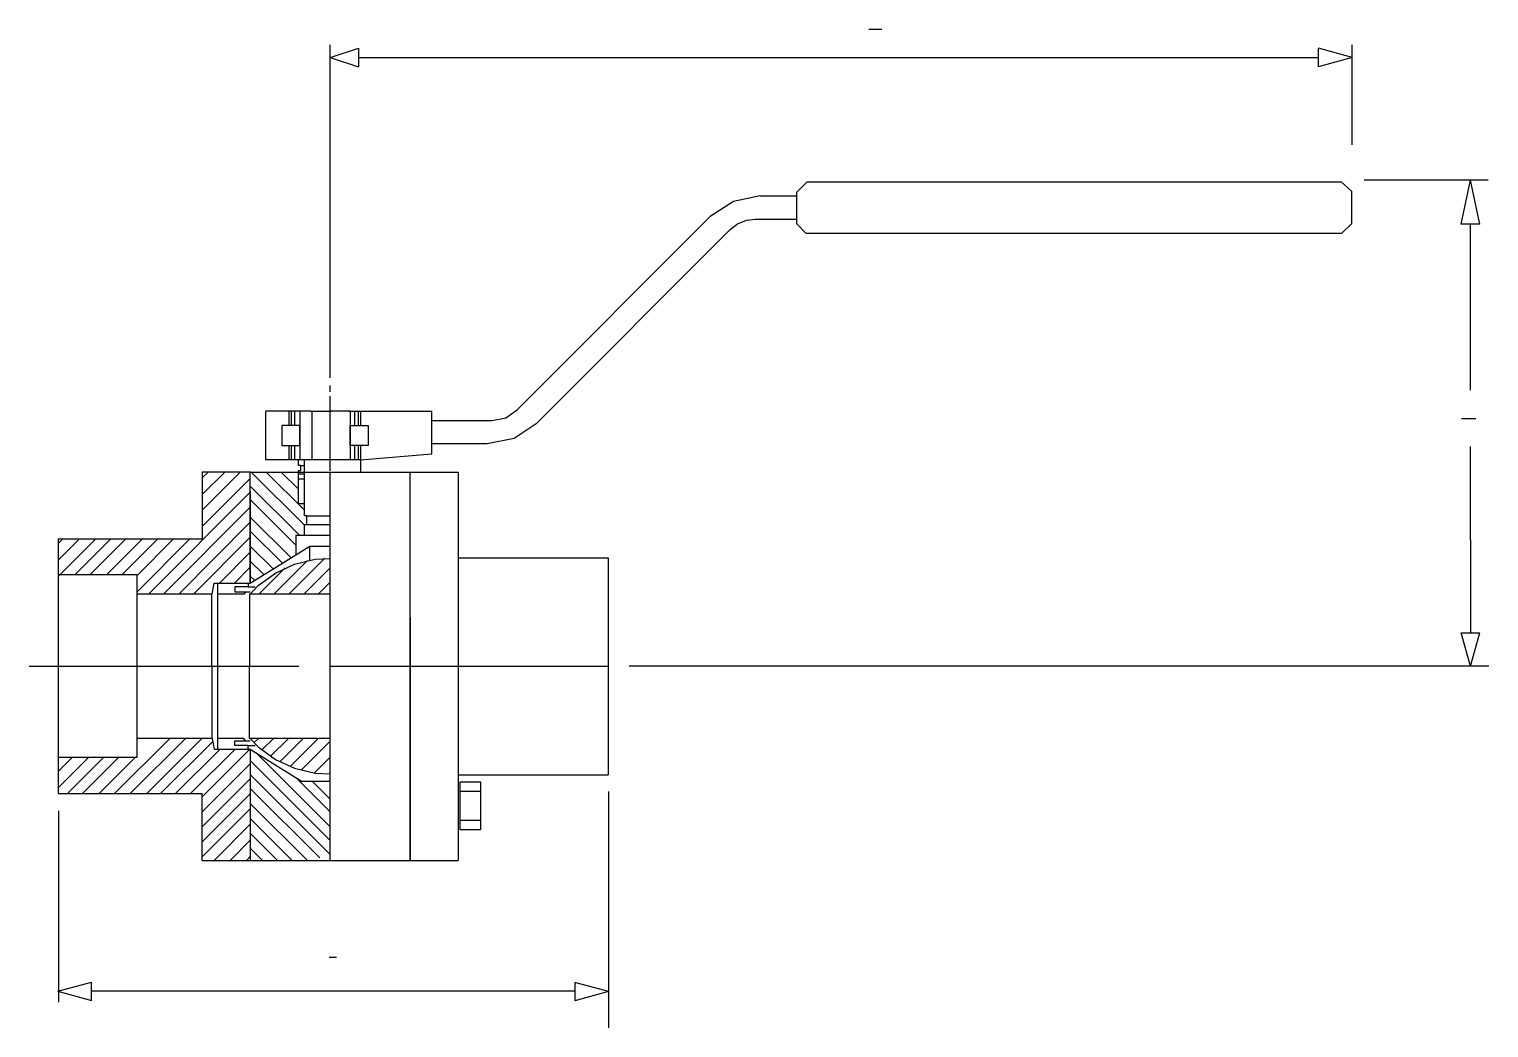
# Model space of a CAD drawing. Extents: x 577 to 1610, y 258 to 965.
import ezdxf

# ---------------------------------------------------------------- set-up
doc = ezdxf.new("R2010")
doc.units = 0
doc.header["$MEASUREMENT"] = 0
doc.layers.add('1', color=7, linetype='CONTINUOUS')

msp = doc.modelspace()

# ---------------------------------------------------------------- linework, layer by layer
at = {"layer": '1', "color": 5, "linetype": 'Continuous'}
for p, q in [((1171.2, 964.7), (1180.2, 964.7)), ((1590.6, 689.4), (1600.6, 689.4)), ((789.3, 308.3), (794.3, 308.3))]:
    msp.add_line(p, q, dxfattribs=at)
at = {"layer": '1', "color": 3, "linetype": 'Continuous'}
for p, q in [((790, 718), (790, 953.6)), ((790, 718), (790, 953.6)), ((790, 944.7), (809.9, 951.2)), ((809.9, 951.2), (809.9, 938.1)), ((809.9, 951.2), (809.9, 938.1)), ((1489.2, 938.1), (1489.2, 951.2)), ((1513, 944.7), (1489.2, 951.2)), ((1489.2, 938.1), (1489.2, 951.2)), ((1513, 882.8), (1513, 953.6)), ((790, 944.7), (809.9, 938.1)), ((809.9, 944.7), (1489.2, 944.7)), ((1513, 944.7), (1489.2, 938.1)), ((1609.4, 858), (1521.7, 858)), ((1596.6, 858), (1590.1, 826.8)), ((1596.6, 858), (1603.2, 826.8)), ((1603.2, 826.8), (1590.1, 826.8)), ((1603.2, 826.8), (1590.1, 826.8)), ((1596.6, 826.8), (1596.6, 709.4)), ((1596.6, 669.4), (1596.9, 537.8)), ((1590.3, 537.8), (1603.4, 537.8)), ((1596.9, 514.1), (1590.3, 537.8)), ((1590.3, 537.8), (1603.4, 537.8)), ((1596.9, 514.1), (1603.4, 537.8)), ((1609.8, 514.1), (1001.4, 514.1)), ((986.8, 425.5), (986.8, 258.4)), ((597.6, 411.9), (597.6, 276.5)), ((597.2, 284.2), (620.9, 290.7)), ((620.9, 277.6), (620.9, 290.7)), ((620.9, 277.6), (620.9, 290.7)), ((963.1, 290.5), (963.1, 277.4)), ((986.8, 284), (963.1, 290.5)), ((963.1, 290.5), (963.1, 277.4)), ((597.2, 284.2), (620.9, 277.6)), ((962.9, 284.2), (620.9, 284.2)), ((986.8, 284), (963.1, 277.4))]:
    msp.add_line(p, q, dxfattribs=at)
at = {"layer": '1', "color": 7, "linetype": 'Continuous'}
for p, q in [((1127.5, 856.7), (1120, 849.2)), ((1120, 849.2), (1120, 827.3)), ((1127.5, 856.7), (1505.4, 856.7)), ((1505.4, 856.7), (1512.6, 850)), ((1512.6, 850), (1512.6, 827.1)), ((1075.2, 842.9), (1058.9, 832.1)), ((1094.3, 846.7), (1075.2, 842.9)), ((1094.3, 846.7), (1120, 846.7)), ((922.2, 695.4), (1058.9, 832.1)), ((1073, 823), (1078.1, 827.1)), ((1078.1, 827.1), (1084.4, 829.6)), ((1084.4, 829.6), (1090.7, 830.3)), ((1090.7, 830.3), (1120, 830.3)), ((1120, 827.3), (1126.6, 820.3)), ((1512.6, 827.1), (1505.9, 820.3)), ((936.3, 686.3), (1073, 823)), ((1073, 823), (1073, 823)), ((1126.6, 820.3), (1505.9, 820.3)), ((775.9, 694.6), (744.3, 694.6)), ((744.3, 660), (744.3, 694.6)), ((760.8, 684.4), (760.8, 694.6)), ((762.5, 684.4), (762.5, 694.6)), ((765, 684.4), (765, 694.6)), ((768.4, 694.6), (768.4, 660)), ((775.9, 694.6), (789.4, 694.6)), ((777.1, 694.6), (790.5, 694.6)), ((777.1, 660), (777.1, 694.6)), ((802.8, 694.6), (789.4, 694.6)), ((804, 694.6), (790.5, 694.6)), ((802.8, 694.6), (861.9, 694.6)), ((804, 694.6), (811.6, 694.6)), ((804, 694.6), (804, 660)), ((807.4, 684.4), (807.4, 694.6)), ((809.9, 684.4), (809.9, 694.6)), ((811.6, 684.4), (811.6, 694.6)), ((861.9, 664.3), (861.9, 694.6)), ((914.1, 689.9), (922.2, 695.4)), ((768.4, 684.4), (755.7, 684.4)), ((755.7, 684.4), (755.7, 670.2)), ((768.4, 670.2), (768.4, 684.4)), ((804, 684.4), (816.7, 684.4)), ((804, 670.2), (804, 684.4)), ((816.7, 684.4), (816.7, 670.2)), ((861.9, 688), (904.5, 688)), ((904.5, 688), (914.1, 689.9)), ((920.1, 675.4), (936.3, 686.3)), ((861.9, 671.6), (901, 671.6)), ((901, 671.6), (920.1, 675.4)), ((755.7, 670.2), (768.4, 670.2)), ((760.8, 660), (760.8, 670.2)), ((762.5, 660), (762.5, 670.2)), ((765, 660), (765, 670.2)), ((816.7, 670.2), (804, 670.2)), ((807.4, 660), (807.4, 670.2)), ((809.9, 660), (809.9, 670.2)), ((811.6, 651.4), (811.6, 670.2)), ((811.6, 660), (861.9, 664.3)), ((699.4, 651.7), (699.4, 604.2)), ((699.4, 651.7), (733.8, 651.7)), ((733.4, 651.4), (846.5, 651.4)), ((733.4, 572.8), (733.4, 651.4)), ((811.6, 660), (744.3, 660)), ((767.4, 656), (767.4, 660)), ((769.1, 656), (767.4, 656)), ((767.4, 628.9), (767.4, 652.6)), ((767.4, 652.6), (769.1, 652.6)), ((769.1, 652.6), (769.1, 656)), ((769.1, 656), (771.7, 656)), ((771.7, 620.4), (771.7, 660)), ((790, 376.8), (790, 651.4)), ((846.5, 651.4), (880.5, 651.4)), ((846.5, 376.8), (846.5, 651.4)), ((880.5, 651.4), (880.5, 376.8)), ((767.4, 650.1), (771.7, 650.1)), ((767.4, 646.7), (771.7, 646.7)), ((733.4, 637.9), (733.4, 572.8)), ((771.7, 628.9), (767.4, 628.9)), ((773.4, 620.4), (771.7, 620.4)), ((773.4, 614.4), (773.4, 620.4)), ((773.4, 620.4), (790, 620.4)), ((771.7, 614.4), (773.4, 614.4)), ((771.7, 606.8), (771.7, 614.4)), ((773.4, 614.4), (790, 614.4)), ((597.5, 604.2), (597.5, 424)), ((597.5, 604.2), (699.4, 604.2)), ((733.4, 572.8), (775.6, 599.1)), ((765.9, 593.1), (765.9, 606.8)), ((765.9, 606.8), (790, 606.8)), ((775.6, 599.1), (790, 599.1)), ((775.6, 589.3), (775.6, 599.1)), ((764.7, 586.3), (779.2, 589.9)), ((779.2, 589.9), (790, 590.3)), ((880.5, 590.8), (986.6, 590.8)), ((986.6, 590.8), (986.6, 437.4)), ((653, 578.7), (597.5, 578.7)), ((653, 578.7), (653, 449.5)), ((738.9, 571.1), (751.1, 580)), ((751.1, 580), (764.7, 586.3)), ((706.3, 565.1), (707.9, 572.8)), ((707.9, 572.8), (733.4, 572.8)), ((710.5, 455.5), (710.5, 572.8)), ((731.7, 570.2), (722.4, 570.2)), ((722.4, 570.2), (722.4, 566.8)), ((732, 572.8), (731.7, 570.2)), ((731.7, 570.2), (736.8, 570.2)), ((733.4, 565.1), (738.9, 571.1)), ((706.2, 565.1), (653, 565.1)), ((706.3, 463.1), (706.2, 565.1)), ((728.7, 565.1), (710.5, 565.1)), ((722.4, 566.8), (730, 566.8)), ((730, 566.8), (728.7, 565.1)), ((730, 566.8), (733.3, 566.8)), ((732.9, 565.1), (732.9, 514.1)), ((790, 565.1), (732.9, 565.1)), ((790, 514.1), (790, 562.7)), ((846.5, 548.5), (846.5, 376.8)), ((732.9, 463.1), (732.9, 514.1)), ((706.3, 463.1), (653, 463.1)), ((706.3, 463.1), (707.9, 455.5)), ((707.9, 455.5), (733.4, 455.5)), ((728.7, 463.1), (710.5, 463.1)), ((722.4, 458), (722.4, 461.4)), ((722.4, 461.4), (730, 461.4)), ((731.7, 458), (722.4, 458)), ((730, 461.4), (728.7, 463.1)), ((730, 461.4), (733.3, 461.4)), ((732, 455.5), (731.7, 458)), ((731.7, 458), (736.8, 458)), ((790, 463.1), (732.9, 463.1)), ((733.4, 463.1), (738.9, 457.1)), ((733.4, 455.5), (770.1, 432.5)), ((733.4, 455.5), (733.4, 376.8)), ((738.9, 457.1), (751.1, 448.2)), ((653, 449.5), (597.5, 449.5)), ((751.1, 448.2), (764.7, 441.9)), ((764.7, 441.9), (779.2, 438.4)), ((779.2, 438.4), (790, 437.9)), ((880.5, 437.4), (986.6, 437.4)), ((597.5, 424), (699.4, 424)), ((699.4, 376.8), (699.4, 424)), ((790, 432.5), (770.1, 432.5)), ((881.9, 398.3), (881.9, 432.3)), ((881.9, 432.3), (896.3, 432.3)), ((896.3, 425.5), (881.9, 425.5)), ((896.3, 432.3), (896.3, 398.3)), ((896.3, 405.1), (881.9, 405.1)), ((896.3, 398.3), (881.9, 398.3)), ((699.4, 376.8), (733.4, 376.8)), ((733.4, 376.8), (880.5, 376.8))]:
    msp.add_line(p, q, dxfattribs=at)
at = {"layer": '1', "color": 4, "linetype": 'Continuous'}
for p, q in [((790, 708.2), (790, 712.7)), ((790, 708.2), (790, 712.7)), ((790, 652.4), (790, 705.2)), ((699.4, 624.6), (726.5, 651.7)), ((699.4, 635.6), (715.5, 651.7)), ((699.4, 647.3), (703.8, 651.7)), ((734.1, 651.4), (771.7, 613.8)), ((744.7, 651.4), (771.7, 624.5)), ((744.9, 651.2), (771.7, 624.5)), ((755.5, 651.2), (767.4, 639.3)), ((699.4, 612.9), (733.4, 646.9)), ((733.4, 641.5), (768.1, 606.8)), ((661.4, 565.1), (733.4, 637.1)), ((733.2, 632.1), (765.7, 599.7)), ((672, 565.1), (733.4, 626.5)), ((682.7, 565.1), (733.4, 615.9)), ((733.4, 619.6), (762.2, 590.8)), ((733.4, 609.7), (756.1, 587)), ((597.5, 577.6), (624.1, 604.2)), ((597.5, 589.2), (612.5, 604.2)), ((597.5, 601), (600.7, 604.2)), ((609.2, 578.7), (634.7, 604.2)), ((619.8, 578.7), (645.3, 604.2)), ((631.6, 578.7), (657.1, 604.2)), ((642.5, 578.7), (668, 604.2)), ((653, 566.5), (690.7, 604.2)), ((653, 578.1), (679.1, 604.2)), ((693.3, 565.1), (733.4, 605.3)), ((711.5, 572.8), (733.4, 594.7)), ((733.4, 599.1), (749.6, 582.9)), ((773.9, 588.9), (750.1, 565.1)), ((786.2, 590.5), (760.7, 565.1)), ((722.1, 572.8), (733.4, 584.1)), ((733.4, 588.5), (743.1, 578.8)), ((758.1, 583.7), (739.5, 565.1)), ((790, 583.7), (771.3, 565.1)), ((732.7, 572.8), (733.4, 573.4)), ((733.4, 577.9), (736.6, 574.7)), ((790, 573.6), (781.5, 565.1)), ((576.9, 514.1), (767.7, 514.1)), ((790, 514.1), (986.6, 514.1)), ((790, 514.1), (956.8, 514.1)), ((637.4, 424), (676.5, 463.1)), ((648.4, 424), (687.6, 463.1)), ((660.1, 424), (699.2, 463.1)), ((669.9, 424), (706.8, 460.8)), ((680.5, 424), (712, 455.5)), ((691.1, 424), (722.6, 455.5)), ((699.4, 421.7), (733.4, 455.7)), ((739.1, 463.1), (735.9, 460)), ((749.7, 463.1), (741.5, 454.9)), ((760.3, 463.1), (747.6, 450.4)), ((770.9, 463.1), (754.2, 446.5)), ((781.5, 463.1), (761.5, 443.1)), ((790, 461.2), (769.3, 440.5)), ((597.5, 428), (619, 449.5)), ((597.5, 439.6), (607.4, 449.5)), ((604.1, 424), (629.6, 449.5)), ((614.7, 424), (640.2, 449.5)), ((626.5, 424), (652, 449.5)), ((699.4, 411.1), (733.4, 445.1)), ((733.4, 447.4), (790, 390.9)), ((737.4, 453), (790, 400.4)), ((790, 449.8), (778.6, 438.5)), ((699.4, 400.5), (733.4, 434.5)), ((733.4, 437.5), (790, 381)), ((765.7, 435.3), (790, 411)), ((699.4, 389.9), (733.4, 423.9)), ((733.4, 427.6), (782.5, 378.5)), ((777.5, 432.5), (790, 420.1)), ((699.4, 379.3), (733.4, 413.3)), ((733.4, 417), (774.1, 376.4)), ((733.4, 406.4), (763.1, 376.8)), ((707.8, 376.8), (733.4, 402.4)), ((733.4, 396.1), (752.7, 376.8)), ((719.2, 376.8), (733.4, 391)), ((733.4, 385.5), (742.1, 376.8)), ((730.7, 376.8), (733.4, 379.6))]:
    msp.add_line(p, q, dxfattribs=at)

doc.saveas('drawing.dxf')
